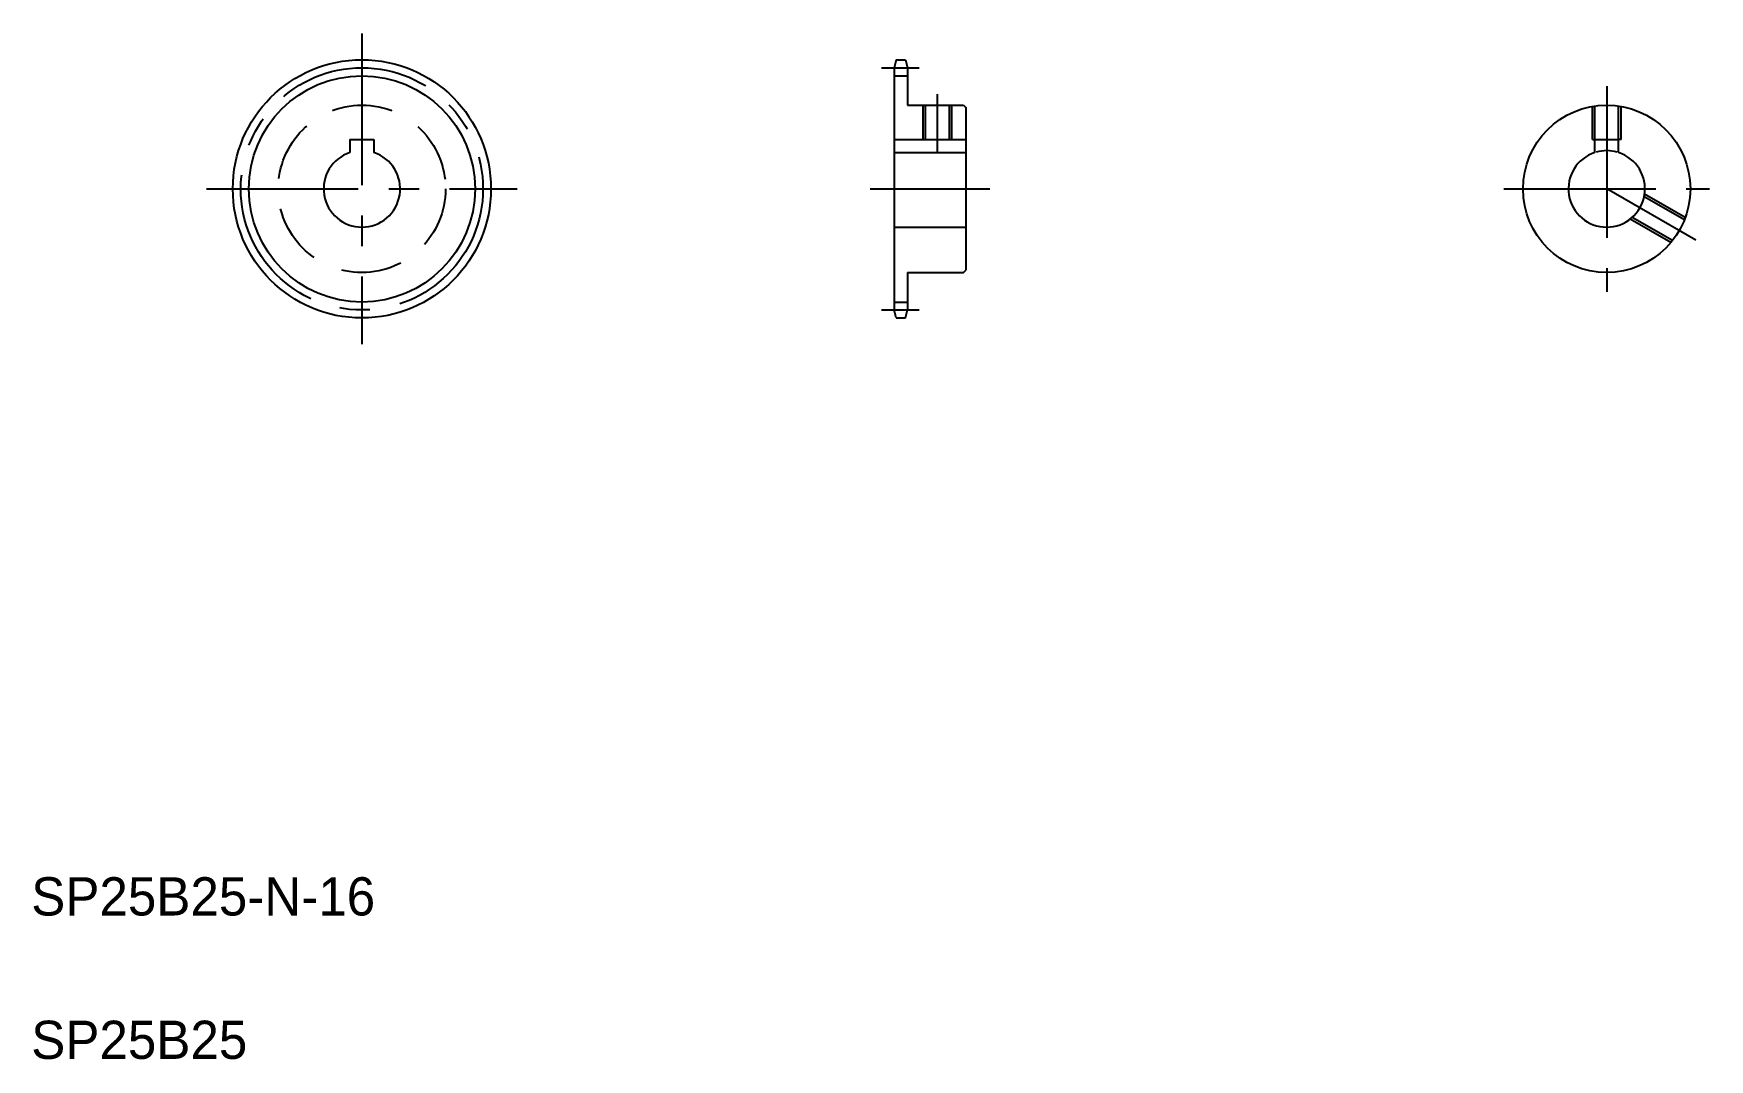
# Model space of a CAD drawing. Extents: x 20 to 371, y 20 to 234.
import ezdxf

# ---------------------------------------------------------------- set-up
doc = ezdxf.new("R2010")
doc.units = 0
doc.linetypes.add('CENTER', pattern=[50.8, 31.75, -6.35, 6.35, -6.35])
doc.linetypes.add('DASHED', pattern=[19.05, 12.7, -6.35])
doc.layers.get('0').update_dxf_attribs({"linetype": 'CONTINUOUS'})
doc.layers.add('CENTER', color=1, linetype='CENTER')

msp = doc.modelspace()

# ---------------------------------------------------------------- linework, layer by layer
for p, q in [((200.97, 228.98), (200.52, 227.31)), ((200.97, 228.98), (202.87, 228.98)), ((202.87, 228.98), (203.32, 227.31)), ((200.52, 227.31), (200.52, 176.65)), ((200.52, 225.64), (203.32, 225.64)), ((203.32, 227.31), (203.32, 219.48)), ((203.32, 219.48), (215.02, 219.48)), ((207.02, 219.48), (207.02, 212.28)), ((212.02, 219.48), (212.02, 212.28)), ((215.02, 219.48), (215.52, 218.98)), ((215.52, 218.98), (215.52, 184.98)), ((86.68, 212.28), (86.68, 209.58)), ((86.68, 212.28), (91.68, 212.28)), ((91.68, 212.28), (91.68, 209.58)), ((200.52, 212.28), (215.52, 212.28)), ((347.07, 209.58), (347.07, 212.28)), ((347.07, 212.28), (352.07, 212.28)), ((352.07, 209.58), (352.07, 212.28)), ((200.52, 193.98), (215.52, 193.98)), ((203.32, 184.48), (215.02, 184.48)), ((203.32, 184.48), (203.32, 176.65)), ((203.32, 182.52), (203.32, 182.52)), ((215.02, 184.48), (215.52, 184.98)), ((203.32, 180.57), (203.32, 180.57)), ((200.52, 178.32), (203.32, 178.32)), ((200.97, 174.98), (200.52, 176.65)), ((202.87, 174.98), (203.32, 176.65)), ((200.97, 174.98), (202.87, 174.98))]:
    msp.add_line(p, q)
at = {"color": 3}
for p, q in [((206.52, 219.48), (206.52, 212.28)), ((212.52, 219.48), (212.52, 212.28))]:
    msp.add_line(p, q, dxfattribs=at)
at = {"color": 3, "linetype": 'DASHED'}
for p, q in [((346.57, 212.28), (346.57, 219.22)), ((347.07, 212.28), (347.07, 219.3)), ((352.07, 212.28), (352.07, 219.3)), ((352.57, 212.28), (352.57, 219.22)), ((346.57, 212.28), (347.07, 212.28)), ((352.57, 212.28), (352.07, 212.28)), ((365.82, 195.49), (357.4, 200.35)), ((366, 195.96), (357.5, 200.87)), ((363, 190.76), (354.5, 195.67)), ((363.32, 191.16), (354.9, 196.02))]:
    msp.add_line(p, q, dxfattribs=at)
at = {"color": 7, "linetype": 'CONTINUOUS'}
msp.add_line((200.52, 209.58), (215.52, 209.58), dxfattribs=at)
for centre, radius in [((89.18, 201.98), 27), ((349.57, 201.98), 17.5)]:
    msp.add_circle(centre, radius)
at = {"color": 3}
msp.add_circle((89.18, 201.98), 23.66, dxfattribs=at)
at = {"color": 3, "linetype": 'DASHED'}
msp.add_circle((89.18, 201.98), 17.5, dxfattribs=at)
for centre in [(89.18, 201.98), (349.57, 201.98)]:
    msp.add_arc(centre, 8, 108.21, 71.79)
at = {"color": 3}
msp.add_arc((349.57, 201.98), 8, 74.038, 105.962, dxfattribs=at)
at = {"layer": 'CENTER', "color": 1, "linetype": 'CENTER'}
for p, q in [((89.18, 234.48), (89.18, 169.49)), ((197.85, 227.31), (205.74, 227.31)), ((209.52, 221.78), (209.52, 209.67)), ((349.57, 223.48), (349.57, 180.48)), ((56.68, 201.98), (121.67, 201.98)), ((195.52, 201.98), (220.52, 201.98)), ((328.07, 201.98), (371.07, 201.98)), ((368.19, 191.23), (349.57, 201.98)), ((197.85, 176.65), (205.74, 176.65))]:
    msp.add_line(p, q, dxfattribs=at)
msp.add_circle((89.18, 201.98), 25.33, dxfattribs=at)

# ---------------------------------------------------------------- texts
for s, p in [('SP25B25-N-16', (20, 50)), ('SP25B25', (20, 20))]:
    msp.add_text(s, height=8).set_placement(p)

doc.saveas('drawing.dxf')
